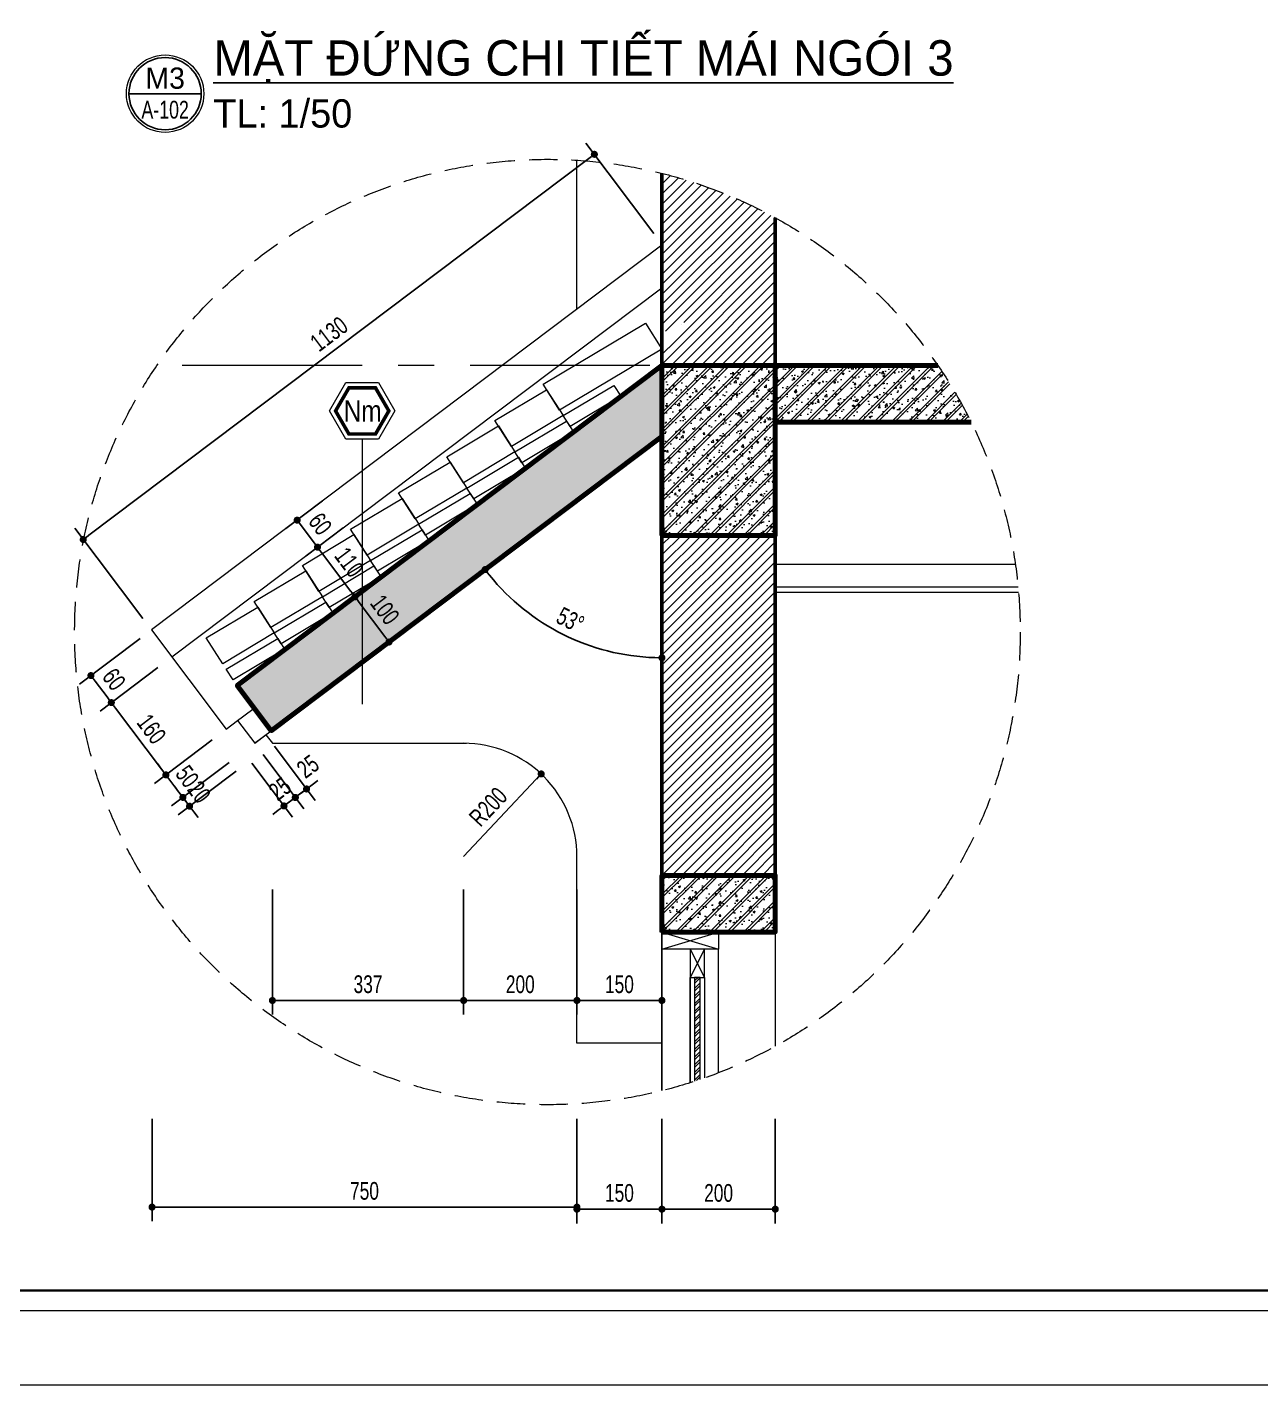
# Model space of a CAD drawing. Header units: inches. Extents: x 88947 to 296847, y 35049 to 161062.
# Drawn here: x 286644 to 290998, y 129559 to 134352 of the extents above; entities that cross this region are included whole.
import ezdxf
from ezdxf.enums import TextEntityAlignment as Align

# ---------------------------------------------------------------- set-up
doc = ezdxf.new("R2010")
doc.units = ezdxf.units.IN
doc.header["$MEASUREMENT"] = 0
doc.header["$PDMODE"] = 1
for name, pattern in [('ACAD_ISO03W100', [30, 12, -18]), ('CENTER', [50.8, 31.75, -6.35, 6.35, -6.35]), ('DASHED', [0.75, 0.5, -0.25])]:
    doc.linetypes.add(name, pattern=pattern)
for name, color, linetype, lineweight in [('A-Text', 30, 'Continuous', 9), ('A-Wall', 2, 'Continuous', 35), ('CUA', 42, 'Continuous', 20), ('DIM', 7, 'Continuous', 25), ('HACTH', 8, 'Continuous', 5), ('HATCH', 8, 'Continuous', 5), ('KHUNG 1', 6, 'Continuous', 70), ('KHUNG 2', 144, 'Continuous', 18), ('KY HIEU', 4, 'Continuous', 25), ('mb$0$CUA', 42, 'Continuous', 20), ('mb$0$HATCH', 69, 'Continuous', 15), ('mb$0$net manh', 251, 'Continuous', 5), ('NETMANH', 192, 'Continuous', 18), ('netthay', 254, 'Continuous', 25), ('THAY', 3, 'Continuous', 18), ('TRUC', 252, 'ACAD_ISO03W100', 13), ('TUONG', 4, 'Continuous', 50)]:
    doc.layers.add(name, color=color, linetype=linetype, lineweight=lineweight)
doc.layers.add('NHO', color=8, linetype='Continuous')
doc.layers.add('text', color=2, linetype='Continuous')
doc.styles.add('DDCo-B-Helve-condense', font='VHELVCB.TTF')
doc.styles.add('FRANKO', font='VFRANKO.TTF')
doc.styles.add('TAS-MTEXT', font='VAVOB.TTF', dxfattribs={"width": 0.75})
doc.styles.add('VNI-HELVE-CONDENSE', font='VNARIAL.TTF', dxfattribs={"width": 0.7})
doc.dimstyles.new('Copy of TL 50-25', dxfattribs={"dimscale": 50, "dimtxt": 1.25, "dimasz": 0.5, "dimexe": 1, "dimexo": 1, "dimgap": 0.5, "dimtad": 1, "dimdec": 0, "dimlfac": 0.5, "dimzin": 3, "dimdsep": 46, "dimtxsty": 'VNI-HELVE-CONDENSE', "dimblk": 'DOT', "dimcen": 2, "dimclrt": 7, "dimazin": 2, "dimtfac": 0.75, "dimtdec": 0, "dimtix": 1, "dimtmove": 2, "dimatfit": 2, "dimfxl": 1.5, "dimtolj": 1, "dimtzin": 0, "dimarcsym": 0})

# ---------------------------------------------------------------- blocks, each defined once
blk = doc.blocks.new('khung ten')
at = {"layer": 'A-Wall', "ltscale": 0.7}
blk.add_lwpolyline([(267204, -219099), (305804, -219099), (305804, -190799), (267204, -190799)], close=True, dxfattribs=at)
at = {"layer": 'KHUNG 2', "ltscale": 0.7}
blk.add_lwpolyline([(267004, -219299), (306004, -219299), (306004, -190599), (267004, -190599)], close=True, dxfattribs=at)
at = {"layer": 'NETMANH', "ltscale": 0.7}
blk.add_lwpolyline([(265004, -220042), (307004, -220042), (307004, -190342), (265004, -190342)], close=True, dxfattribs=at)
blk = doc.blocks.new('_Dot')
at = {"layer": 'netthay', "color": 0, "lineweight": -2}
blk.add_line((-0.5, 0), (-1, 0), dxfattribs=at)
at = {"layer": 'netthay', "color": 0, "const_width": 0.5}
blk.add_lwpolyline([(-0.25, 0, 1), (0.25, 0, 1)], format="xyb", close=True, dxfattribs=at)
blk = doc.blocks.new('*D2221')
at = {"layer": 'Defpoints', "color": 0}
for p in [(288584.7, 131357.4), (288884.7, 131357.4), (288884.7, 130915.7)]:
    blk.add_point(p, dxfattribs=at)
at = {"layer": 'DIM', "color": 0, "lineweight": -2}
for p, q in [((288584.7, 131307.4), (288584.7, 130865.7)), ((288884.7, 131307.4), (288884.7, 130865.7)), ((288609.7, 130915.7), (288859.7, 130915.7))]:
    blk.add_line(p, q, dxfattribs=at)
at = {"layer": 'DIM', "color": 0, "lineweight": -2, "xscale": 25, "yscale": 25, "zscale": 25, "rotation": 180}
blk.add_blockref('_Dot', (288584.7, 130915.7), dxfattribs=at)
at = {"layer": 'DIM', "color": 0, "lineweight": -2, "xscale": 25, "yscale": 25, "zscale": 25}
blk.add_blockref('_Dot', (288884.7, 130915.7), dxfattribs=at)
at = {"layer": 'DIM', "color": 7, "insert": (288734.7, 130972.6), "char_height": 62.5, "attachment_point": 5, "style": 'VNI-HELVE-CONDENSE'}
blk.add_mtext('\\A1;150', dxfattribs=at)
blk = doc.blocks.new('*D2222')
at = {"layer": 'Defpoints', "color": 0}
for p in [(288184.7, 131357.4), (288584.7, 131357.4), (288184.7, 130915.7)]:
    blk.add_point(p, dxfattribs=at)
at = {"layer": 'DIM', "color": 0, "lineweight": -2}
for p, q in [((288184.7, 131307.4), (288184.7, 130865.7)), ((288584.7, 131307.4), (288584.7, 130865.7)), ((288559.7, 130915.7), (288209.7, 130915.7))]:
    blk.add_line(p, q, dxfattribs=at)
at = {"layer": 'DIM', "color": 0, "lineweight": -2, "xscale": 25, "yscale": 25, "zscale": 25, "rotation": 180}
blk.add_blockref('_Dot', (288184.7, 130915.7), dxfattribs=at)
at = {"layer": 'DIM', "color": 0, "lineweight": -2, "xscale": 25, "yscale": 25, "zscale": 25}
blk.add_blockref('_Dot', (288584.7, 130915.7), dxfattribs=at)
at = {"layer": 'DIM', "color": 7, "insert": (288384.7, 130972.6), "char_height": 62.5, "attachment_point": 5, "style": 'VNI-HELVE-CONDENSE'}
blk.add_mtext('\\A1;200', dxfattribs=at)
blk = doc.blocks.new('*D2223')
at = {"layer": 'Defpoints', "color": 0}
for p in [(287509.9, 131357.4), (288184.7, 131357.4), (287509.9, 130915.7)]:
    blk.add_point(p, dxfattribs=at)
at = {"layer": 'DIM', "color": 0, "lineweight": -2}
for p, q in [((287509.9, 131307.4), (287509.9, 130865.7)), ((288184.7, 131307.4), (288184.7, 130865.7)), ((288159.7, 130915.7), (287534.9, 130915.7))]:
    blk.add_line(p, q, dxfattribs=at)
at = {"layer": 'DIM', "color": 0, "lineweight": -2, "xscale": 25, "yscale": 25, "zscale": 25, "rotation": 180}
blk.add_blockref('_Dot', (287509.9, 130915.7), dxfattribs=at)
at = {"layer": 'DIM', "color": 0, "lineweight": -2, "xscale": 25, "yscale": 25, "zscale": 25}
blk.add_blockref('_Dot', (288184.7, 130915.7), dxfattribs=at)
at = {"layer": 'DIM', "color": 7, "insert": (287847.3, 130972.7), "char_height": 62.5, "attachment_point": 5, "style": 'VNI-HELVE-CONDENSE'}
blk.add_mtext('\\A1;337', dxfattribs=at)
blk = doc.blocks.new('*D2224')
at = {"layer": 'Defpoints', "color": 0}
for p in [(287487.3, 131853.7), (287447.2, 131823.8), (287590.5, 131632.3)]:
    blk.add_point(p, dxfattribs=at)
at = {"layer": 'DIM', "color": 0, "lineweight": -2}
for p, q in [((287517.2, 131813.7), (287660.5, 131622.2)), ((287477.2, 131783.7), (287620.5, 131592.3)), ((287630.5, 131662.3), (287590.5, 131632.3)), ((287650.6, 131677.2), (287670.6, 131692.2)), ((287570.5, 131617.3), (287550.5, 131602.3))]:
    blk.add_line(p, q, dxfattribs=at)
at = {"layer": 'DIM', "color": 0, "lineweight": -2, "xscale": 25, "yscale": 25, "zscale": 25}
for p, rotation in [((287630.5, 131662.3), 216.8112680951593), ((287590.5, 131632.3), 36.81126809515932)]:
    blk.add_blockref('_Dot', p, dxfattribs=dict(at, rotation=rotation))
at = {"layer": 'DIM', "color": 7, "insert": (287635.2, 131741.6), "char_height": 62.5, "attachment_point": 5, "rotation": 36.8113, "style": 'VNI-HELVE-CONDENSE'}
blk.add_mtext('\\A1;25', dxfattribs=at)
blk = doc.blocks.new('*D2225')
at = {"layer": 'Defpoints', "color": 0}
for p in [(287447.2, 131823.8), (287407, 131793.7), (287550.7, 131602.4)]:
    blk.add_point(p, dxfattribs=at)
at = {"layer": 'DIM', "color": 0, "lineweight": -2}
for p, q in [((287477.3, 131783.8), (287620.9, 131592.6)), ((287437, 131753.7), (287580.8, 131562.4)), ((287610.9, 131647.6), (287630.9, 131662.6)), ((287590.9, 131632.5), (287550.7, 131602.4)), ((287530.7, 131587.3), (287510.8, 131572.3))]:
    blk.add_line(p, q, dxfattribs=at)
at = {"layer": 'DIM', "color": 0, "lineweight": -2, "xscale": 25, "yscale": 25, "zscale": 25}
for p, rotation in [((287550.7, 131602.4), 36.91806472984531), ((287590.9, 131632.5), 216.9180647298453)]:
    blk.add_blockref('_Dot', p, dxfattribs=dict(at, rotation=rotation))
at = {"layer": 'DIM', "color": 7, "insert": (287536.6, 131662.9), "char_height": 62.5, "attachment_point": 5, "rotation": 36.9181, "style": 'VNI-HELVE-CONDENSE'}
blk.add_mtext('\\A1;25', dxfattribs=at)
blk = doc.blocks.new('*D2226')
at = {"layer": 'Defpoints', "color": 0}
for p in [(288458.5, 131715.4), (288184.7, 131423.7)]:
    blk.add_point(p, dxfattribs=at)
at = {"layer": 'DIM', "color": 0, "lineweight": -2}
blk.add_line((288184.7, 131423.7), (288441.3, 131697.1), dxfattribs=at)
at = {"layer": 'DIM', "color": 0, "lineweight": -2, "xscale": 25, "yscale": 25, "zscale": 25, "rotation": 46.81907429497702}
blk.add_blockref('_Dot', (288458.5, 131715.4), dxfattribs=at)
at = {"layer": 'DIM', "color": 7, "insert": (288271.6, 131599.3), "char_height": 62.5, "attachment_point": 5, "rotation": 46.8191, "style": 'VNI-HELVE-CONDENSE'}
blk.add_mtext('\\A1;R200', dxfattribs=at)
blk = doc.blocks.new('*D2227')
at = {"layer": 'Defpoints', "color": 0}
for p in [(288646.1, 133902.8), (288886.7, 133583.6), (287082.7, 132223.7)]:
    blk.add_point(p, dxfattribs=at)
at = {"layer": 'DIM', "color": 0, "lineweight": -2}
for p, q in [((288856.6, 133623.5), (288616, 133942.7)), ((286862, 132557.9), (288626.1, 133887.8)), ((287052.6, 132263.6), (286812, 132582.8))]:
    blk.add_line(p, q, dxfattribs=at)
at = {"layer": 'DIM', "color": 0, "lineweight": -2, "xscale": 25, "yscale": 25, "zscale": 25}
for p, rotation in [((288646.1, 133902.8), 37.00998317088221), ((286842.1, 132542.9), 217.0099831708822)]:
    blk.add_blockref('_Dot', p, dxfattribs=dict(at, rotation=rotation))
at = {"layer": 'DIM', "color": 7, "insert": (287709.8, 133268.3), "char_height": 62.5, "attachment_point": 5, "rotation": 37.01, "style": 'VNI-HELVE-CONDENSE'}
blk.add_mtext('\\A1;1130', dxfattribs=at)
blk = doc.blocks.new('*D2228')
at = {"layer": 'Defpoints', "color": 0}
for p in [(287145.1, 132121), (287337.7, 131866), (287133.9, 131712.1)]:
    blk.add_point(p, dxfattribs=at)
at = {"layer": 'DIM', "color": 0, "lineweight": -2}
for p, q in [((287105.2, 132090.9), (286901.4, 131937.1)), ((286956.4, 131947.2), (287118.8, 131732.1)), ((287297.8, 131835.8), (287094, 131682))]:
    blk.add_line(p, q, dxfattribs=at)
at = {"layer": 'DIM', "color": 0, "lineweight": -2, "xscale": 25, "yscale": 25, "zscale": 25}
for p, rotation in [((286941.3, 131967.2), 127.0478120582939), ((287133.9, 131712.1), 307.0478120582939)]:
    blk.add_blockref('_Dot', p, dxfattribs=dict(at, rotation=rotation))
at = {"layer": 'DIM', "color": 7, "insert": (287083, 131873.9), "char_height": 62.5, "attachment_point": 5, "rotation": 307.0478, "style": 'VNI-HELVE-CONDENSE'}
blk.add_mtext('\\A1;160', dxfattribs=at)
blk = doc.blocks.new('*D2229')
at = {"layer": 'Defpoints', "color": 0}
for p in [(287337.7, 131866), (287397.7, 131786.4), (287193.9, 131632.6)]:
    blk.add_point(p, dxfattribs=at)
at = {"layer": 'DIM', "color": 0, "lineweight": -2}
for p, q in [((287297.8, 131835.8), (287094, 131682)), ((287357.8, 131756.3), (287154, 131602.4)), ((287118.8, 131732.1), (287103.7, 131752)), ((287133.9, 131712.1), (287193.9, 131632.6)), ((287209, 131612.6), (287224, 131592.7))]:
    blk.add_line(p, q, dxfattribs=at)
at = {"layer": 'DIM', "color": 0, "lineweight": -2, "xscale": 25, "yscale": 25, "zscale": 25}
for p, rotation in [((287133.9, 131712.1), 307.0478120582939), ((287193.9, 131632.6), 127.0478120582939)]:
    blk.add_blockref('_Dot', p, dxfattribs=dict(at, rotation=rotation))
at = {"layer": 'DIM', "color": 7, "insert": (287209.3, 131706.6), "char_height": 62.5, "attachment_point": 5, "rotation": 307.0478, "style": 'VNI-HELVE-CONDENSE'}
blk.add_mtext('\\A1;50', dxfattribs=at)
blk = doc.blocks.new('*D2230')
at = {"layer": 'Defpoints', "color": 0}
for p in [(287397.7, 131786.4), (287421.3, 131755.2), (287217.5, 131601.4)]:
    blk.add_point(p, dxfattribs=at)
at = {"layer": 'DIM', "color": 0, "lineweight": -2}
for p, q in [((287357.8, 131756.3), (287154, 131602.4)), ((287381.4, 131725.1), (287177.5, 131571.3)), ((287178.9, 131652.5), (287163.8, 131672.5)), ((287193.9, 131632.6), (287217.5, 131601.4)), ((287232.5, 131581.4), (287247.6, 131561.5))]:
    blk.add_line(p, q, dxfattribs=at)
at = {"layer": 'DIM', "color": 0, "lineweight": -2, "xscale": 25, "yscale": 25, "zscale": 25}
for p, rotation in [((287193.9, 131632.6), 307.0478120582939), ((287217.5, 131601.4), 127.0478120582939)]:
    blk.add_blockref('_Dot', p, dxfattribs=dict(at, rotation=rotation))
at = {"layer": 'DIM', "color": 7, "insert": (287251.1, 131651.2), "char_height": 62.5, "attachment_point": 5, "rotation": 307.0478, "style": 'VNI-HELVE-CONDENSE'}
blk.add_mtext('\\A1;20', dxfattribs=at)
blk = doc.blocks.new('*D2231')
at = {"layer": 'Defpoints', "color": 0}
for p in [(287727, 132709.2), (287799, 132613.7), (287669.1, 132515.9)]:
    blk.add_point(p, dxfattribs=at)
at = {"layer": 'DIM', "color": 0, "lineweight": -2}
for p, q in [((287687.1, 132679.1), (287557.2, 132581.3)), ((287612.2, 132591.4), (287654.1, 132535.9)), ((287759, 132583.7), (287629.2, 132485.8))]:
    blk.add_line(p, q, dxfattribs=at)
at = {"layer": 'DIM', "color": 0, "lineweight": -2, "xscale": 25, "yscale": 25, "zscale": 25}
for p, rotation in [((287597.2, 132611.4), 127.0000000000096), ((287669.1, 132515.9), 307.0000000000096)]:
    blk.add_blockref('_Dot', p, dxfattribs=dict(at, rotation=rotation))
at = {"layer": 'DIM', "color": 7, "insert": (287678.6, 132597.9), "char_height": 62.5, "attachment_point": 5, "rotation": 307, "style": 'VNI-HELVE-CONDENSE'}
blk.add_mtext('\\A1;60', dxfattribs=at)
blk = doc.blocks.new('*D2232')
at = {"layer": 'Defpoints', "color": 0}
for p in [(287799, 132613.7), (287930.9, 132438.7), (287801.1, 132340.8)]:
    blk.add_point(p, dxfattribs=at)
at = {"layer": 'DIM', "color": 0, "lineweight": -2}
for p, q in [((287759, 132583.7), (287629.2, 132485.8)), ((287684.2, 132495.9), (287786, 132360.8)), ((287891, 132408.6), (287761.1, 132310.7))]:
    blk.add_line(p, q, dxfattribs=at)
at = {"layer": 'DIM', "color": 0, "lineweight": -2, "xscale": 25, "yscale": 25, "zscale": 25}
for p, rotation in [((287669.1, 132515.9), 127.0000000008704), ((287801.1, 132340.8), 307.0000000008704)]:
    blk.add_blockref('_Dot', p, dxfattribs=dict(at, rotation=rotation))
at = {"layer": 'DIM', "color": 7, "insert": (287780.5, 132462.6), "char_height": 62.5, "attachment_point": 5, "rotation": 307, "style": 'VNI-HELVE-CONDENSE'}
blk.add_mtext('\\A1;110', dxfattribs=at)
blk = doc.blocks.new('*D2233')
at = {"layer": 'Defpoints', "color": 0}
for p in [(287930.9, 132438.7), (288051.3, 132278.9), (287921.4, 132181.1)]:
    blk.add_point(p, dxfattribs=at)
at = {"layer": 'DIM', "color": 0, "lineweight": -2}
for p, q in [((287891, 132408.6), (287761.1, 132310.7)), ((287816.1, 132320.8), (287906.4, 132201)), ((288011.3, 132248.8), (287881.5, 132151))]:
    blk.add_line(p, q, dxfattribs=at)
at = {"layer": 'DIM', "color": 0, "lineweight": -2, "xscale": 25, "yscale": 25, "zscale": 25}
for p, rotation in [((287801.1, 132340.8), 127.0000000008704), ((287921.4, 132181.1), 307.0000000008704)]:
    blk.add_blockref('_Dot', p, dxfattribs=dict(at, rotation=rotation))
at = {"layer": 'DIM', "color": 7, "insert": (287906.7, 132295.2), "char_height": 62.5, "attachment_point": 5, "rotation": 307, "style": 'VNI-HELVE-CONDENSE'}
blk.add_mtext('\\A1;100', dxfattribs=at)
blk = doc.blocks.new('*D2234')
at = {"layer": 'Defpoints', "color": 0}
for p in [(288884.7, 130547.8), (289284.7, 130547.8), (288884.7, 130179)]:
    blk.add_point(p, dxfattribs=at)
at = {"layer": 'DIM', "color": 0, "lineweight": -2}
for p, q in [((288884.7, 130497.8), (288884.7, 130129)), ((289284.7, 130497.8), (289284.7, 130129)), ((289259.7, 130179), (288909.7, 130179))]:
    blk.add_line(p, q, dxfattribs=at)
at = {"layer": 'DIM', "color": 0, "lineweight": -2, "xscale": 25, "yscale": 25, "zscale": 25, "rotation": 180}
blk.add_blockref('_Dot', (288884.7, 130179), dxfattribs=at)
at = {"layer": 'DIM', "color": 0, "lineweight": -2, "xscale": 25, "yscale": 25, "zscale": 25}
blk.add_blockref('_Dot', (289284.7, 130179), dxfattribs=at)
at = {"layer": 'DIM', "color": 7, "insert": (289084.7, 130235.9), "char_height": 62.5, "attachment_point": 5, "style": 'VNI-HELVE-CONDENSE'}
blk.add_mtext('\\A1;200', dxfattribs=at)
blk = doc.blocks.new('*D2235')
at = {"layer": 'Defpoints', "color": 0}
for p in [(288584.7, 130547.8), (288884.7, 130547.8), (288584.7, 130179)]:
    blk.add_point(p, dxfattribs=at)
at = {"layer": 'DIM', "color": 0, "lineweight": -2}
for p, q in [((288584.7, 130497.8), (288584.7, 130129)), ((288884.7, 130497.8), (288884.7, 130129)), ((288859.7, 130179), (288609.7, 130179))]:
    blk.add_line(p, q, dxfattribs=at)
at = {"layer": 'DIM', "color": 0, "lineweight": -2, "xscale": 25, "yscale": 25, "zscale": 25, "rotation": 180}
blk.add_blockref('_Dot', (288584.7, 130179), dxfattribs=at)
at = {"layer": 'DIM', "color": 0, "lineweight": -2, "xscale": 25, "yscale": 25, "zscale": 25}
blk.add_blockref('_Dot', (288884.7, 130179), dxfattribs=at)
at = {"layer": 'DIM', "color": 7, "insert": (288734.7, 130235.9), "char_height": 62.5, "attachment_point": 5, "style": 'VNI-HELVE-CONDENSE'}
blk.add_mtext('\\A1;150', dxfattribs=at)
blk = doc.blocks.new('*D2236')
at = {"layer": 'Defpoints', "color": 0}
for p in [(287085.1, 130547.8), (288584.7, 130547.8), (287085.1, 130186.3)]:
    blk.add_point(p, dxfattribs=at)
at = {"layer": 'DIM', "color": 0, "lineweight": -2}
for p, q in [((287085.1, 130497.8), (287085.1, 130136.3)), ((288584.7, 130497.8), (288584.7, 130136.3)), ((288559.7, 130186.3), (287110.1, 130186.3))]:
    blk.add_line(p, q, dxfattribs=at)
at = {"layer": 'DIM', "color": 0, "lineweight": -2, "xscale": 25, "yscale": 25, "zscale": 25, "rotation": 180}
blk.add_blockref('_Dot', (287085.1, 130186.3), dxfattribs=at)
at = {"layer": 'DIM', "color": 0, "lineweight": -2, "xscale": 25, "yscale": 25, "zscale": 25}
blk.add_blockref('_Dot', (288584.7, 130186.3), dxfattribs=at)
at = {"layer": 'DIM', "color": 7, "insert": (287834.9, 130243.2), "char_height": 62.5, "attachment_point": 5, "style": 'VNI-HELVE-CONDENSE'}
blk.add_mtext('\\A1;750', dxfattribs=at)
blk = doc.blocks.new('*D2237')
at = {"layer": 'Defpoints', "color": 0}
for p in [(287082.7, 132223.7), (287145.1, 132121), (286869.3, 132062.6)]:
    blk.add_point(p, dxfattribs=at)
at = {"layer": 'DIM', "color": 0, "lineweight": -2}
for p, q in [((287042.8, 132193.5), (286829.4, 132032.5)), ((287105.2, 132090.9), (286901.4, 131937.1)), ((286926.3, 131987.1), (286884.4, 132042.6))]:
    blk.add_line(p, q, dxfattribs=at)
at = {"layer": 'DIM', "color": 0, "lineweight": -2, "xscale": 25, "yscale": 25, "zscale": 25}
for p, rotation in [((286869.3, 132062.6), 127.0478120582939), ((286941.3, 131967.2), 307.0478120582939)]:
    blk.add_blockref('_Dot', p, dxfattribs=dict(at, rotation=rotation))
at = {"layer": 'DIM', "color": 7, "insert": (286950.7, 132049.2), "char_height": 62.5, "attachment_point": 5, "rotation": 307.0478, "style": 'VNI-HELVE-CONDENSE'}
blk.add_mtext('\\A1;60', dxfattribs=at)
blk = doc.blocks.new('*D2283')
at = {"layer": 'Defpoints', "color": 0}
for p in [(288884.7, 132907), (288884.7, 132557.4), (288432.8, 132269.5), (287506, 131868.1), (288884.7, 131157.4)]:
    blk.add_point(p, dxfattribs=at)
at = {"layer": 'DIM', "color": 0, "lineweight": -2}
blk.add_arc((288884.7, 132907), 781.4, 218.8331, 268.1669, dxfattribs=at)
at = {"layer": 'DIM', "color": 0, "lineweight": -2, "xscale": 25, "yscale": 25, "zscale": 25}
for p, rotation in [((288260.7, 132436.7), 127.9165746061689), ((288884.7, 132125.6), 359.0834253938309)]:
    blk.add_blockref('_Dot', p, dxfattribs=dict(at, rotation=rotation))
at = {"layer": 'DIM', "color": 7, "insert": (288561.5, 132258.6), "char_height": 62.5, "attachment_point": 5, "rotation": 333.5, "style": 'VNI-HELVE-CONDENSE'}
blk.add_mtext('\\A1;53°', dxfattribs=at)
blk = doc.blocks.new('A$C00723865')
at = {"layer": 'THAY'}
for points in [[(-40.8, 65.1), (-11.6, 19.3), (-192.1, -88.5), (-221.5, -42.6), (-40.8, 65.1)], [(-96.5, -44.6), (-84.3, -63.7), (-173.8, -117.2), (-186.1, -98), (-96.5, -44.6)], [(-215.3, -52.2), (-186.1, -98), (-277.1, -152.4), (-306.4, -106.5), (-215.3, -52.2)], [(-300.2, -116.2), (-271, -161.9), (-362, -216.4), (-391.4, -170.5), (-300.2, -116.2)], [(-179.9, -107.7), (-167.8, -126.7), (-258.7, -181.1), (-271, -161.9), (-179.9, -107.7)], [(-385.2, -180.1), (-356, -225.9), (-447, -280.3), (-476.3, -234.4), (-385.2, -180.1)], [(-264.9, -171.5), (-252.7, -190.5), (-343.7, -245), (-356, -225.8), (-264.9, -171.5)], [(-349.8, -235.4), (-337.7, -254.4), (-428.6, -308.9), (-441, -289.7), (-349.8, -235.4)], [(-470.1, -244), (-440.9, -289.8), (-531.9, -344.3), (-561.2, -298.3), (-470.1, -244)], [(-555.1, -308), (-525.8, -353.7), (-616.9, -408.2), (-646.2, -362.3), (-555.1, -308)], [(-434.8, -299.3), (-422.7, -318.3), (-513.6, -372.7), (-525.9, -353.6), (-434.8, -299.3)], [(-640, -371.9), (-610.8, -417.7), (-701.8, -472.1), (-731.1, -426.2), (-640, -371.9)], [(-519.8, -363.2), (-507.7, -382.2), (-598.6, -436.6), (-610.9, -417.5), (-519.8, -363.2)], [(-604.8, -427.1), (-592.6, -446.1), (-683.6, -500.6), (-695.9, -481.4), (-604.8, -427.1)], [(-725, -435.9), (-695.7, -481.6), (-786.8, -536.1), (-816.1, -490.1), (-725, -435.9)], [(-689.7, -491.1), (-677.6, -510.1), (-768.5, -564.5), (-780.8, -545.3), (-689.7, -491.1)]]:
    blk.add_lwpolyline(points, dxfattribs=at)

msp = doc.modelspace()

# ---------------------------------------------------------------- hatches: boundary and pattern name
at = {"layer": 'HACTH'}
h = msp.add_hatch(dxfattribs=at)
h.set_pattern_fill('ANSI31', color=256, scale=200, style=0)
h.set_pattern_definition([(45, (288884.734, 131357.424), (-17.67767, 17.67767), [])])
h.paths.add_polyline_path([(289284.7, 132557.4), (288884.7, 132557.4), (288884.7, 131357.4), (289284.7, 131357.4)])
edge = h.paths.add_edge_path()
edge.add_arc((288480.5, 132216.4), 1668.7, 61.1866, 75.9809)
edge.add_line((288884.7, 133835.4), (288884.7, 133276.2))
edge.add_line((288884.7, 133276.2), (288895.2, 133281.5))
edge.add_ellipse((288905.7, 133287.4), major_axis=(-8.49, 8.49), ratio=1, start_angle=74.3482, end_angle=249.0121)
edge.add_line((288916.7, 133292.3), (288925.3, 133296.6))
edge.add_ellipse((288935.8, 133302.5), major_axis=(-8.49, 8.49), ratio=1, start_angle=74.3482, end_angle=249.0121)
edge.add_line((288946.8, 133307.4), (288960, 133314))
edge.add_ellipse((288925.6, 133294.6), major_axis=(-27.9, 27.9), ratio=1, start_angle=152.1803, end_angle=254.4592, ccw=False)
edge.add_ellipse((288945.9, 133221), major_axis=(26.1, 26.1), ratio=1, start_angle=58.5459, end_angle=83.8454)
edge.add_ellipse((288945.9, 133221), major_axis=(26.1, 26.1), ratio=1, start_angle=83.8454, end_angle=137.0844)
edge.add_line((288909, 133219.6), (288884.7, 133207.6))
edge.add_line((288884.7, 133207.6), (288884.7, 133157.4))
edge.add_line((288884.7, 133157.4), (289284.7, 133157.4))
edge.add_line((289284.7, 133157.4), (289284.7, 133678.5))
h = msp.add_hatch(dxfattribs=at)
h.set_pattern_fill('CHAU-01', color=256, scale=10, style=0, pattern_type=2)
h.set_pattern_definition([(50, (149387.54, 207083.206), (71.726018, -6.275213), [7.5, -82.5]), (355, (149387.54, 207083.206), (-13.875133, 75.219213), [6, -66]), (100.4514, (149393.516, 207082.68), (57.850938, 68.943954), [6.37402, -70.11421]), (46.1842, (149387.54, 207103.206), (106.724105, -16.5519), [11.25, -123.75]), (96.6356, (149396.43, 207101.83), (93.46627, 97.41179), [9.56103, -105.1713]), (351.1842, (149387.54, 207103.2), (93.466195, 97.41186), [9, -99]), (21, (149397.54, 207098.206), (59.690705, -40.26189), [7.5, -82.5]), (326, (149397.54, 207098.206), (24.331533, 72.515005), [6, -66]), (71.4514, (149402.51, 207094.85), (84.022263, 32.25305), [6.37402, -70.11421]), (37.5, (149387.54, 207083.206), (1.2159855, 33.2893854), [0, -65.2, 0, -67, 0, -66.25]), (7.5, (149387.54, 207083.206), (26.306954, 39.441171), [0, -38.2, 0, -63.7, 0, -25.25]), (327.5, (149365.24, 207083.206), (53.3822436, -2.255487), [0, -25, 0, -78, 0, -103.5]), (317.5, (149355.24, 207083.206), (58.318617, 10.010498), [0, -32.5, 0, -51.8, 0, -73.5]), (45, (149387.54, 207083.206), (-30.052038, 30.052038), []), (45, (149387.54, 207095.456), (-30.052038, 30.052038), [])])
h.paths.add_polyline_path([(288884.7, 133157.4), (287385.6, 132027.8), (287506, 131868.1), (288884.7, 132907)])
h = msp.add_hatch(dxfattribs=at)
h.set_pattern_fill('CHAU-01', color=256, scale=10, style=0, pattern_type=2)
h.set_pattern_definition([(50, (288884.734, 132557.424), (71.726, -6.2752), [7.5, -82.5]), (355, (288884.734, 132557.424), (-13.875, 75.219), [6, -66]), (100.4514, (288890.71, 132556.9), (57.851, 68.944), [6.374, -70.1142]), (46.184, (288884.73, 132577.424), (106.724, -16.552), [11.25, -123.75]), (96.636, (288893.63, 132576.05), (93.466, 97.412), [9.561, -105.171]), (351.184, (288884.73, 132577.42), (93.466, 97.412), [9, -99]), (21, (288894.734, 132572.424), (59.6907, -40.262), [7.5, -82.5]), (326, (288894.734, 132572.424), (24.3315, 72.515), [6, -66]), (71.4514, (288899.71, 132569.07), (84.0223, 32.253), [6.374, -70.1142]), (37.5, (288884.734, 132557.424), (1.216, 33.2894), [0, -65.2, 0, -67, 0, -66.25]), (7.5, (288884.734, 132557.424), (26.307, 39.4412), [0, -38.2, 0, -63.7, 0, -25.25]), (327.5, (288862.434, 132557.424), (53.38224, -2.2555), [0, -25, 0, -78, 0, -103.5]), (317.5, (288852.434, 132557.424), (58.3186, 10.0105), [0, -32.5, 0, -51.8, 0, -73.5]), (45, (288884.734, 132557.424), (-30.052, 30.052), []), (45, (288884.734, 132569.674), (-30.052, 30.052), [])])
h.paths.add_polyline_path([(289284.7, 133157.4), (288884.7, 133157.4), (288884.7, 132907), (288884.7, 132557.4), (289284.7, 132557.4)])
h.paths.add_polyline_path([(289858.5, 133157.4), (289284.7, 133157.4), (289284.7, 132957.4), (289975.6, 132957.4, 0.034763)])
h = msp.add_hatch(dxfattribs=at)
h.set_pattern_fill('CHAU-01', color=256, scale=10, style=0, pattern_type=2)
h.set_pattern_definition([(50, (288884.734, 131157.424), (71.726, -6.275), [7.5, -82.5]), (355, (288884.734, 131157.424), (-13.875, 75.219), [6, -66]), (100.451, (288890.71, 131156.9), (57.851, 68.944), [6.374, -70.114]), (46.184, (288884.73, 131177.424), (106.724, -16.552), [11.25, -123.75]), (96.636, (288893.63, 131176.05), (93.466, 97.412), [9.56, -105.171]), (351.184, (288884.73, 131177.42), (93.466, 97.412), [9, -99]), (21, (288894.734, 131172.424), (59.691, -40.262), [7.5, -82.5]), (326, (288894.734, 131172.424), (24.332, 72.515), [6, -66]), (71.451, (288899.71, 131169.07), (84.022, 32.253), [6.374, -70.114]), (37.5, (288884.734, 131157.424), (1.216, 33.2894), [0, -65.2, 0, -67, 0, -66.25]), (7.5, (288884.734, 131157.424), (26.307, 39.4412), [0, -38.2, 0, -63.7, 0, -25.25]), (327.5, (288862.434, 131157.424), (53.3822, -2.2555), [0, -25, 0, -78, 0, -103.5]), (317.5, (288852.434, 131157.424), (58.3186, 10.0105), [0, -32.5, 0, -51.8, 0, -73.5]), (45, (288884.734, 131157.424), (-30.052, 30.052), []), (45, (288884.734, 131169.674), (-30.052, 30.052), [])])
h.paths.add_polyline_path([(289284.7, 131357.4), (288884.7, 131357.4), (288884.7, 131157.4), (289284.7, 131157.4)])
at = {"layer": 'mb$0$HATCH'}
h = msp.add_hatch(dxfattribs=at)
h.set_pattern_fill('ANSI32', color=256, scale=2, angle=-90, style=0)
h.set_pattern_definition([(225, (289019.734, 128957.424), (-13.47038, 13.47038), []), (225, (289019.734, 128948.444), (-13.47038, 13.47038), [])])
h.paths.add_polyline_path([(288999.7, 130630.6, 0.00316), (289019.7, 130637.3), (289019.7, 130997.4), (288999.7, 130997.4)])

# ---------------------------------------------------------------- linework, layer by layer
at = {"layer": 'CUA'}
for points in [[(288884.7, 131157.4), (289084.7, 131157.4), (289084.7, 131097.4), (288884.7, 131097.4)], [(289034.7, 131097.4), (288984.7, 131097.4), (288984.7, 130997.4), (289034.7, 130997.4)]]:
    msp.add_lwpolyline(points, close=True, dxfattribs=at)
at = {"layer": 'HACTH', "color": 252}
msp.add_lwpolyline([(287711.1, 132996.9), (287768.9, 133097), (287884.6, 133097), (287942.5, 132996.9), (287884.6, 132896.7), (287768.9, 132896.7)], close=True, dxfattribs=at)
msp.add_lwpolyline([(287826.8, 132896.7), (287826.8, 131962)], dxfattribs=at)
at = {"layer": 'HATCH'}
for points in [[(289284.7, 132455.4), (290132, 132455.4)], [(289284.7, 132375.4), (290141.6, 132375.4)]]:
    msp.add_lwpolyline(points, dxfattribs=at)
at = {"layer": 'KHUNG 1'}
for points in [[(288884.7, 133157.4), (287385.6, 132027.8), (287506, 131868.1), (288884.7, 132907), (288884.7, 133157.4)], [(289858.5, 133157.4), (289284.7, 133157.4), (289284.7, 132957.4), (289975.6, 132957.4)]]:
    msp.add_lwpolyline(points, dxfattribs=at)
for points in [[(288884.7, 132557.4), (289284.7, 132557.4), (289284.7, 133157.4), (288884.7, 133157.4)], [(288884.7, 131157.4), (289284.7, 131157.4), (289284.7, 131357.4), (288884.7, 131357.4)]]:
    msp.add_lwpolyline(points, close=True, dxfattribs=at)
at = {"layer": 'KHUNG 2', "linetype": 'DASHED', "ltscale": 200}
msp.add_circle((288480.5, 132216.4), 1668.7, dxfattribs=at)
at = {"layer": 'KY HIEU'}
msp.add_line((287258.6, 134116.8), (287003.6, 134116.8), dxfattribs=at)
at = {"layer": 'KY HIEU', "const_width": 2.75}
msp.add_lwpolyline([(287003.8, 134116.8, 1), (287258.5, 134116.8, 1)], format="xyb", close=True, dxfattribs=at)
at = {"layer": 'KY HIEU', "const_width": 12.5}
msp.add_lwpolyline([(287732.7, 132996.9), (287779.8, 133078.3), (287873.8, 133078.3), (287920.8, 132996.9), (287873.8, 132915.4), (287779.8, 132915.4)], close=True, dxfattribs=at)
at = {"layer": 'mb$0$CUA'}
for points in [[(289084.7, 130661), (289084.7, 131097.4), (288884.7, 131097.4), (288884.7, 130597.5)], [(289084.7, 130661), (289084.7, 131097.4), (288984.7, 131097.4), (288984.7, 130625.8)], [(288984.7, 130625.8), (288984.7, 130997.4), (289034.7, 130997.4), (289034.7, 130642.5)], [(289019.7, 130637.3), (289019.7, 130997.4), (288999.7, 130997.4), (288999.7, 130630.6)]]:
    msp.add_lwpolyline(points, dxfattribs=at)
at = {"layer": 'mb$0$net manh'}
for points in [[(288884.7, 131157.4), (289084.7, 131097.4)], [(288884.7, 131097.4), (289084.7, 131157.4)], [(288984.7, 131097.4), (289034.7, 130997.4)], [(289034.7, 131097.4), (288984.7, 130997.4)]]:
    msp.add_lwpolyline(points, dxfattribs=at)
at = {"layer": 'NHO'}
msp.add_circle((287131.1, 134116.8), 127.5, dxfattribs=at)
at = {"layer": 'THAY'}
for points in [[(288584.7, 133355.5), (288584.7, 133881.9)], [(288884.7, 133581.6), (287082.7, 132223.7), (287346.9, 131873.7), (287386.8, 131903.8), (287447.3, 131823.7), (287487.2, 131853.8), (287509.9, 131823.7), (288194.3, 131823.7)], [(287154.7, 132128.3), (288884.7, 133431.9)], [(289284.7, 132357.4), (290143.2, 132357.4)], [(287377.2, 131896.6), (287445.7, 131948.1)], [(287447.2, 131823.8), (287506, 131868.1)], [(288884.7, 130597.5), (288884.7, 131157.4), (289284.7, 131157.4), (289284.7, 130754.4)]]:
    msp.add_lwpolyline(points, dxfattribs=at)
msp.add_lwpolyline([(288884.7, 130764.7), (288884.7, 130764.7), (288584.7, 130764.7), (288584.7, 131423.7, 0.414214), (288184.7, 131823.7)], format="xyb", dxfattribs=at)
at = {"layer": 'THAY', "color": 8}
msp.add_circle((287131.1, 134116.8), 136.6, dxfattribs=at)
at = {"layer": 'TRUC', "linetype": 'CENTER', "ltscale": 20}
for points in [[(288884.7, 130597.5), (288884.7, 133835.4)], [(289858.5, 133157.4), (287102.5, 133157.4)]]:
    msp.add_lwpolyline(points, dxfattribs=at)
at = {"layer": 'TUONG'}
msp.add_lwpolyline([(288884.7, 133835.4), (288884.7, 133157.4), (289284.7, 133157.4), (289284.7, 133678.5)], dxfattribs=at)
msp.add_lwpolyline([(289284.7, 131157.4), (289284.7, 132557.4), (288884.7, 132557.4), (288884.7, 131157.4)], close=True, dxfattribs=at)

# ---------------------------------------------------------------- block references
at = {"layer": 'A-Text', "xscale": 0.3535714285681024, "yscale": 0.3535714286845177, "zscale": 0.3535714286832132}
msp.add_blockref('khung ten', (188299.4, 207359.5), dxfattribs=at)
at = {"layer": 'THAY', "xscale": 2, "yscale": 2, "zscale": 2}
msp.add_blockref('A$C00723865', (288907.9, 133176.2), dxfattribs=at)

# ---------------------------------------------------------------- texts
at = {"layer": 'KY HIEU', "style": 'DDCo-B-Helve-condense'}
msp.add_text('Nm', height=75, dxfattribs=at).set_placement((287761.7, 132959.2))
at = {"layer": 'text', "style": 'FRANKO'}
msp.add_text('M3', height=75, dxfattribs=at).set_placement((287131.3, 134134.2), align=Align.CENTER)
at = {"layer": 'text', "style": 'TAS-MTEXT', "width": 0.75}
msp.add_text('A-102', height=62.5, dxfattribs=at).set_placement((287131.3, 134029.1), align=Align.CENTER)
at = {"layer": 'text', "insert": (287301.2, 134305.5), "char_height": 125, "width": 5864.249, "attachment_point": 1, "style": 'FRANKO'}
msp.add_mtext('{\\LMAËT ÑÖÙNG CHI TIEÁT MAÙI NGOÙI 3\\P\\H0.8x;\\lTL: 1/50}', dxfattribs=at)

# ---------------------------------------------------------------- dimensions: what is measured, and where the dimension line sits
at = {"layer": 'DIM'}
for p1, p2, distance, picture, middle in [((287082.7, 132223.7), (288886.7, 133583.6), 399.7, '*D2227', (287709.8, 133268.3)), ((287727, 132709.2), (287799, 132613.7), -162.6, '*D2231', (287678.6, 132597.9))]:
    dim = msp.add_aligned_dim(p1=p1, p2=p2, distance=distance, dimstyle='Copy of TL 50-25', dxfattribs=at)
    dim.commit()
    dim.dimension.update_dxf_attribs({"geometry": picture, "text_midpoint": middle})
dim = msp.add_angular_dim_2l(base=(288432.8, 132269.5), line1=((288884.7, 132557.4), (288884.7, 131157.4)), line2=((287506, 131868.1), (288884.7, 132907)), dimstyle='Copy of TL 50-25', dxfattribs=at)
dim.commit()
dim.dimension.update_dxf_attribs({"geometry": '*D2283', "text_midpoint": (288561.5, 132258.6)})
for base, p1, p2, angle, picture, middle in [((287801.1, 132340.8), (287799, 132613.7), (287930.9, 132438.7), 127, '*D2232', (287780.5, 132462.6)), ((287921.4, 132181.1), (287930.9, 132438.7), (288051.3, 132278.9), 127, '*D2233', (287906.7, 132295.2)), ((286869.3, 132062.6), (287145.1, 132121), (287082.7, 132223.7), 127.0478, '*D2237', (286950.7, 132049.2)), ((287133.9, 131712.1), (287145.1, 132121), (287337.7, 131866), 127.0478, '*D2228', (287083, 131873.9)), ((287193.9, 131632.6), (287337.7, 131866), (287397.7, 131786.4), 127.0478, '*D2229', (287209.3, 131706.6)), ((287550.7, 131602.4), (287447.2, 131823.8), (287407, 131793.7), 36.9181, '*D2225', (287536.6, 131662.9)), ((287217.5, 131601.4), (287397.7, 131786.4), (287421.3, 131755.2), 127.0478, '*D2230', (287251.1, 131651.2))]:
    dim = msp.add_linear_dim(base=base, p1=p1, p2=p2, angle=angle, dimstyle='Copy of TL 50-25', dxfattribs=at)
    dim.commit()
    dim.dimension.update_dxf_attribs({"geometry": picture, "text_midpoint": middle})
dim = msp.add_linear_dim(base=(287590.5, 131632.3), p1=(287487.3, 131853.7), p2=(287447.2, 131823.8), angle=216.8113, dimstyle='Copy of TL 50-25', dxfattribs=at)
dim.commit()
dim.dimension.update_dxf_attribs({"geometry": '*D2224', "text_midpoint": (287635.2, 131741.6), "dimtype": 161})
dim = msp.add_radius_dim(center=(288184.7, 131423.7), mpoint=(288458.5, 131715.4), dimstyle='Copy of TL 50-25', dxfattribs=at)
dim.commit()
dim.dimension.update_dxf_attribs({"geometry": '*D2226', "text_midpoint": (288271.6, 131599.3)})
for base, p1, p2, picture, middle in [((287509.9, 130915.7), (288184.7, 131357.4), (287509.9, 131357.4), '*D2223', (287847.3, 130972.7)), ((288184.7, 130915.7), (288584.7, 131357.4), (288184.7, 131357.4), '*D2222', (288384.7, 130972.6)), ((288884.7, 130915.7), (288584.7, 131357.4), (288884.7, 131357.4), '*D2221', (288734.7, 130972.6)), ((287085.1, 130186.3), (288584.7, 130547.8), (287085.1, 130547.8), '*D2236', (287834.9, 130243.2)), ((288584.7, 130179), (288884.7, 130547.8), (288584.7, 130547.8), '*D2235', (288734.7, 130235.9)), ((288884.7, 130179), (289284.7, 130547.8), (288884.7, 130547.8), '*D2234', (289084.7, 130235.9))]:
    dim = msp.add_linear_dim(base=base, p1=p1, p2=p2, dimstyle='Copy of TL 50-25', dxfattribs=at)
    dim.commit()
    dim.dimension.update_dxf_attribs({"geometry": picture, "text_midpoint": middle})

doc.saveas('drawing.dxf')
